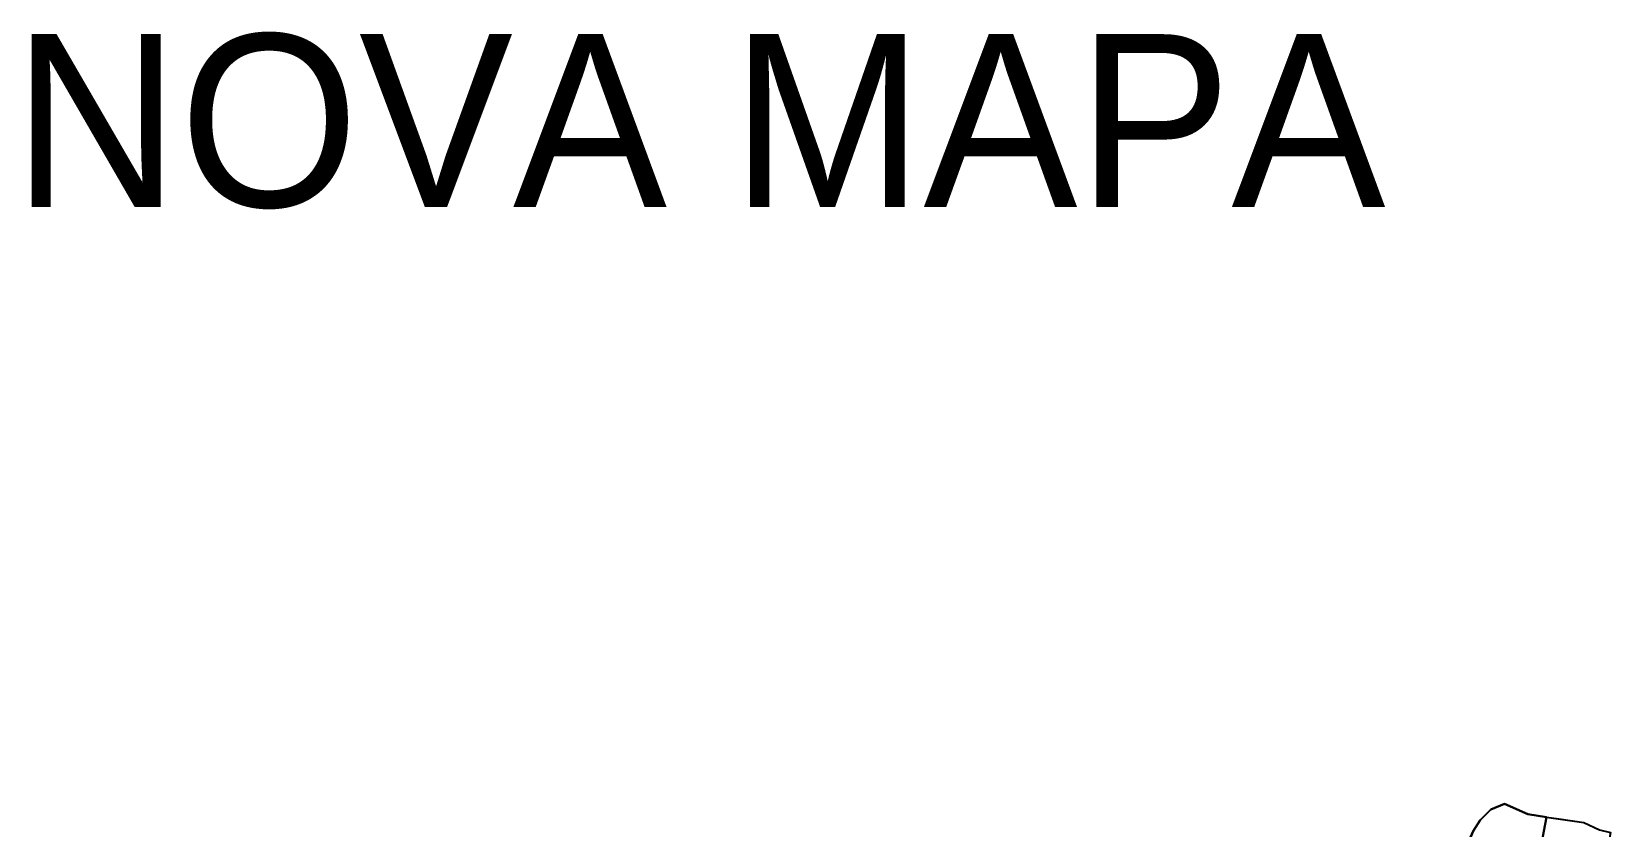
# Model space of a CAD drawing. Header units: inches. Extents: x 516719 to 517664, y 4780127 to 4780401.
# Drawn here: x 517201.1 to 517384, y 4780309 to 4780401 of the extents above; entities that cross this region are included whole.
import ezdxf

# ---------------------------------------------------------------- set-up
doc = ezdxf.new("R2010")
doc.units = ezdxf.units.IN
doc.layers.add('PARCELA', color=10, linetype='Continuous')
doc.layers.add('TABLICA', color=5, linetype='Continuous')

msp = doc.modelspace()

# ---------------------------------------------------------------- linework, layer by layer
at = {"layer": 'PARCELA'}
for points in [[(517371.77, 4780311.59), (517370.19, 4780310.92), (517368.95, 4780309.67), (517368.11, 4780308.4), (517365.75, 4780302.74), (517365.51, 4780300.74), (517366.67, 4780297.75), (517371.99, 4780298.83), (517374.44, 4780298.67), (517376.62, 4780310.05), (517374.47, 4780310.37), (517371.77, 4780311.59)], [(517376.62, 4780310.05), (517380.95, 4780309.4), (517382.75, 4780308.57), (517384.02, 4780308.25), (517382.22, 4780297.45), (517375.86, 4780298.58), (517374.44, 4780298.67), (517376.62, 4780310.05)]]:
    msp.add_lwpolyline(points, dxfattribs=at)
at = {"layer": 'PARCELA', "color": 255}
for points in [[(517374.44, 4780298.67, 0), (517371.99, 4780298.83, 0), (517369.06, 4780298.29, 0), (517366.67, 4780297.75, 0), (517365.51, 4780300.74, 0), (517365.59, 4780301.93, 0), (517365.75, 4780302.74, 0), (517366.96, 4780305.84, 0), (517368.11, 4780308.4, 0), (517368.95, 4780309.67, 0), (517370.19, 4780310.92, 0), (517371.77, 4780311.59, 0), (517374.47, 4780310.37, 0), (517376.62, 4780310.05, 0)], [(517384.02, 4780308.25, 0), (517382.22, 4780297.45, 0), (517375.86, 4780298.58, 0), (517374.44, 4780298.67, 0), (517376.62, 4780310.05, 0), (517378.05, 4780309.83, 0), (517380.95, 4780309.4, 0), (517382.75, 4780308.57, 0)]]:
    msp.add_polyline3d(points, close=True, dxfattribs=at)

# ---------------------------------------------------------------- texts
at = {"layer": 'TABLICA', "insert": (517198.95, 4780400.68), "char_height": 20, "attachment_point": 1}
msp.add_mtext_dynamic_manual_height_columns('NOVA MAPA', width=258.4757, gutter_width=1, heights=[-20], dxfattribs=at)

doc.saveas('drawing.dxf')
